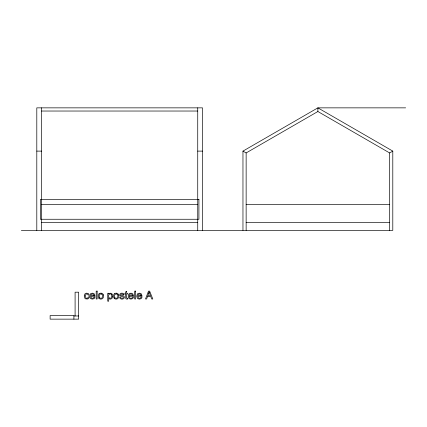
<?xml version="1.0" encoding="UTF-8"?>
<svg xmlns="http://www.w3.org/2000/svg" width="427" height="427" viewBox="0 0 427 427"><rect width="100%" height="100%" fill="white"/><g stroke="black" fill="none" stroke-linecap="round" stroke-linejoin="round"><path stroke-width="0.64" d="M242.963 230.388L242.963 151.11L317.88 107.855L405.65 107.855M246.139 230.388L246.139 152.941L317.88 111.516L389.627 152.941L389.627 230.388M389.627 152.941L392.797 151.11L392.797 230.388L21.35 230.388M41.558 111.031L197.733 111.031M36.802 151.11L41.558 151.11M197.733 151.11L202.489 151.11M41.558 204.624L197.733 204.624M246.139 204.624L389.627 204.624M41.558 222.462L197.733 222.462M246.139 222.462L389.627 222.462M141.081 295.559L137.734 295.559A1.713 1.713 0 0 1 140.696 294.518A1.889 1.889 0 0 1 141.049 295.559M73.908 315.969L78.664 315.969M392.797 151.11L317.88 107.855L317.88 111.516M242.963 151.11L246.139 152.941M108.858 297.47L108.613 296.418A4.665 4.665 0 0 1 108.613 295.895L108.757 295.1A1.831 1.831 0 0 1 109.088 294.502A1.484 1.484 0 0 1 111.356 294.422M123.045 294.539C124.033 295.879 124.47 293.701 123.168 293.418A2.535 2.535 0 0 0 122.784 293.28L122.197 293.184A4.056 4.056 0 0 0 121.759 293.173A2.93 2.93 0 0 0 121.038 293.285A2.946 2.946 0 0 0 120.857 293.349L120.425 293.568A1.5 1.5 0 0 0 120.035 295.665M114.666 297.267L114.484 296.391A4.478 4.478 0 0 1 114.484 295.868L114.708 294.902A1.575 1.575 0 0 1 117.313 294.507M99.384 297.267L99.203 296.391A4.478 4.478 0 0 1 99.203 295.868L99.422 294.902A1.575 1.575 0 0 1 102.026 294.507M118.679 294.982C119.293 296.722 118.359 299.146 116.267 299.092A3.432 3.432 0 0 1 115.888 299.081L115.744 299.065A2.487 2.487 0 0 1 114.249 298.34M103.398 294.982C104.007 296.722 103.078 299.146 100.985 299.092A3.432 3.432 0 0 1 100.601 299.081L100.462 299.065A2.487 2.487 0 0 1 98.963 298.34M202.489 230.388L202.489 107.855L36.802 107.855L36.802 230.388M197.733 107.855L197.733 230.388M75.093 315.969L75.093 292.191L78.664 292.191L78.664 319.145L50.124 319.145L50.124 315.574L73.908 315.574L73.908 319.145M41.558 107.855L41.558 230.388M98.968 298.334A2.402 2.402 0 0 1 98.472 297.534L98.242 295.938L98.584 294.486A2.279 2.279 0 0 1 99.112 293.797M101.178 293.184A2.541 2.541 0 0 1 103.457 295.036M99.091 293.776A2.786 2.786 0 0 1 101.178 293.2M99.368 297.251A1.633 1.633 0 0 0 102.106 297.742A1.537 1.537 0 0 0 102.315 297.438L102.576 296.365A4.601 4.601 0 0 0 102.581 295.97A3.907 3.907 0 0 0 102.571 295.724L102.491 295.281A1.809 1.809 0 0 0 102.106 294.513M108.864 297.448A1.473 1.473 0 0 0 111.447 297.523L111.746 296.354A4.686 4.686 0 0 0 111.741 295.697L111.575 294.945A1.644 1.644 0 0 0 111.298 294.47M114.255 298.334A2.402 2.402 0 0 1 113.758 297.534L113.523 295.938L113.865 294.486A2.279 2.279 0 0 1 114.393 293.797M116.459 293.184A2.541 2.541 0 0 1 118.738 295.036M114.377 293.776A2.786 2.786 0 0 1 116.459 293.2M114.655 297.251A1.633 1.633 0 0 0 117.388 297.742A1.537 1.537 0 0 0 117.596 297.438L117.863 296.365A4.601 4.601 0 0 0 117.868 295.97A3.907 3.907 0 0 0 117.852 295.724L117.777 295.281A1.809 1.809 0 0 0 117.388 294.513M123.035 294.523A0.934 0.934 0 0 0 122.634 294.123L121.508 294.011L120.804 294.427A0.534 0.534 0 0 0 120.846 295.03L123.649 296.06A1.398 1.398 0 0 1 124.086 296.471A1.201 1.201 0 0 1 124.225 296.744L124.3 297.059A1.857 1.857 0 0 1 124.316 297.293A1.596 1.596 0 0 1 124.161 297.987A1.799 1.799 0 0 1 124.038 298.201A1.665 1.665 0 0 1 123.697 298.58L123.232 298.863A2.621 2.621 0 0 1 122.672 299.033L122.207 299.087A4.393 4.393 0 0 1 121.53 299.065L120.692 298.836A1.708 1.708 0 0 1 120.371 298.633A1.793 1.793 0 0 1 119.998 298.227L119.635 297.277L120.59 297.133L120.804 297.726A1.121 1.121 0 0 0 121.236 298.115L122.506 298.243L123.28 297.731A0.721 0.721 0 0 0 123.355 297.32L123.003 296.861L120.339 295.943A1.345 1.345 0 0 1 120.051 295.655M94.991 296.114L90.647 296.37L91.33 297.902A1.644 1.644 0 0 0 91.928 298.211L92.969 298.211A1.446 1.446 0 0 0 93.299 298.062A1.361 1.361 0 0 0 93.588 297.832L94.025 297.085L94.965 297.229L94.623 298.014A2.268 2.268 0 0 1 93.913 298.719L92.435 299.092L91.058 298.793A2.375 2.375 0 0 1 90.257 298.126L89.691 296.178L90.262 294.166A2.525 2.525 0 0 1 90.631 293.776A2.402 2.402 0 0 1 91.298 293.37L92.659 293.184L93.871 293.605A2.482 2.482 0 0 1 94.431 294.144L94.991 296.114M133.486 296.114L129.141 296.37L129.824 297.902A1.644 1.644 0 0 0 130.416 298.211L131.457 298.211A1.446 1.446 0 0 0 131.794 298.062A1.361 1.361 0 0 0 132.082 297.832L132.519 297.085L133.454 297.229L133.117 298.014A2.268 2.268 0 0 1 132.407 298.719L130.924 299.092L129.552 298.793A2.375 2.375 0 0 1 128.751 298.126L128.185 296.178L128.757 294.166A2.525 2.525 0 0 1 129.125 293.776A2.402 2.402 0 0 1 129.787 293.37L131.153 293.184L132.365 293.605A2.482 2.482 0 0 1 132.925 294.144L133.486 296.114M142.031 296.114L137.686 296.37L138.375 297.902A1.644 1.644 0 0 0 138.967 298.211L140.008 298.211A1.446 1.446 0 0 0 140.344 298.062A1.361 1.361 0 0 0 140.627 297.832L141.065 297.085L142.004 297.229L141.663 298.014A2.268 2.268 0 0 1 140.953 298.719L139.474 299.092L138.102 298.793A2.375 2.375 0 0 1 137.297 298.126L136.731 296.178L137.302 294.166A2.525 2.525 0 0 1 137.675 293.776A2.402 2.402 0 0 1 138.337 293.37L139.698 293.184L140.91 293.605A2.482 2.482 0 0 1 141.476 294.144L142.031 296.114M84.252 295.927L84.797 298.131A2.37 2.37 0 0 0 85.352 298.665A2.306 2.306 0 0 0 85.8 298.905L87.732 298.959A2.252 2.252 0 0 0 88.608 298.404A2.178 2.178 0 0 0 88.875 298.078L89.259 297.037L88.309 296.898L87.813 297.939A1.34 1.34 0 0 1 87.37 298.195L86.329 298.211A1.425 1.425 0 0 1 85.896 297.993L85.203 296.124L85.907 294.272A1.452 1.452 0 0 1 86.345 294.054L86.505 294.016A1.825 1.825 0 0 1 86.975 293.989L87.199 294.022A1.201 1.201 0 0 1 87.845 294.433L88.165 295.126L89.12 294.988L88.747 294.054A1.954 1.954 0 0 0 88.047 293.44L86.66 293.178A2.77 2.77 0 0 0 85.485 293.514L85.331 293.605A2.06 2.06 0 0 0 84.829 294.08L84.252 295.927M112.691 296.514L112.589 297.107A3.363 3.363 0 0 1 112.392 297.656L112.114 298.131A2.274 2.274 0 0 1 111.474 298.724L111.015 298.948A2.311 2.311 0 0 1 110.086 299.092L109.969 299.081A1.745 1.745 0 0 1 109.333 298.884A2.012 2.012 0 0 1 108.698 298.361L108.698 301.195L107.743 301.195L107.743 293.269L108.65 293.269L108.65 294.048L109.072 293.584A1.852 1.852 0 0 1 109.355 293.392L110.823 293.221A2.178 2.178 0 0 1 112.173 294.134L112.424 294.598A3.64 3.64 0 0 1 112.669 295.5L112.707 295.89A4.526 4.526 0 0 1 112.691 296.514M147.448 296.61L146.616 298.996L145.511 298.996L148.505 291.118L149.642 291.118L152.797 298.996L151.681 298.996L150.8 296.61L147.448 296.61M148.601 293.45L147.747 295.751L150.485 295.751L149.076 291.929A8.919 8.919 0 0 1 148.601 293.45M126.605 291.278L125.65 291.854L125.65 293.269L124.935 293.269L124.935 294.032L125.65 294.032L125.768 298.484A0.881 0.881 0 0 0 125.981 298.783L126.104 298.884A0.993 0.993 0 0 0 126.333 299.001L126.739 299.081A3.384 3.384 0 0 0 127.705 299.001L127.561 298.153A3.469 3.469 0 0 1 127.097 298.19L126.627 297.795L126.605 294.032L127.561 294.032L127.561 293.269L126.605 293.269L126.605 291.278M198.923 199.441L40.368 199.441L40.368 219.259L198.923 219.259L198.923 199.441M97.142 291.118L96.187 291.118L96.187 298.996L97.142 298.996L97.142 291.118M135.631 291.118L134.681 291.118L134.681 298.996L135.631 298.996L135.631 291.118M94.036 295.559L90.695 295.559A1.713 1.713 0 0 1 93.657 294.518A1.889 1.889 0 0 1 94.009 295.559M132.53 295.559L129.189 295.559A1.713 1.713 0 0 1 132.151 294.518A1.889 1.889 0 0 1 132.498 295.559"/></g></svg>
